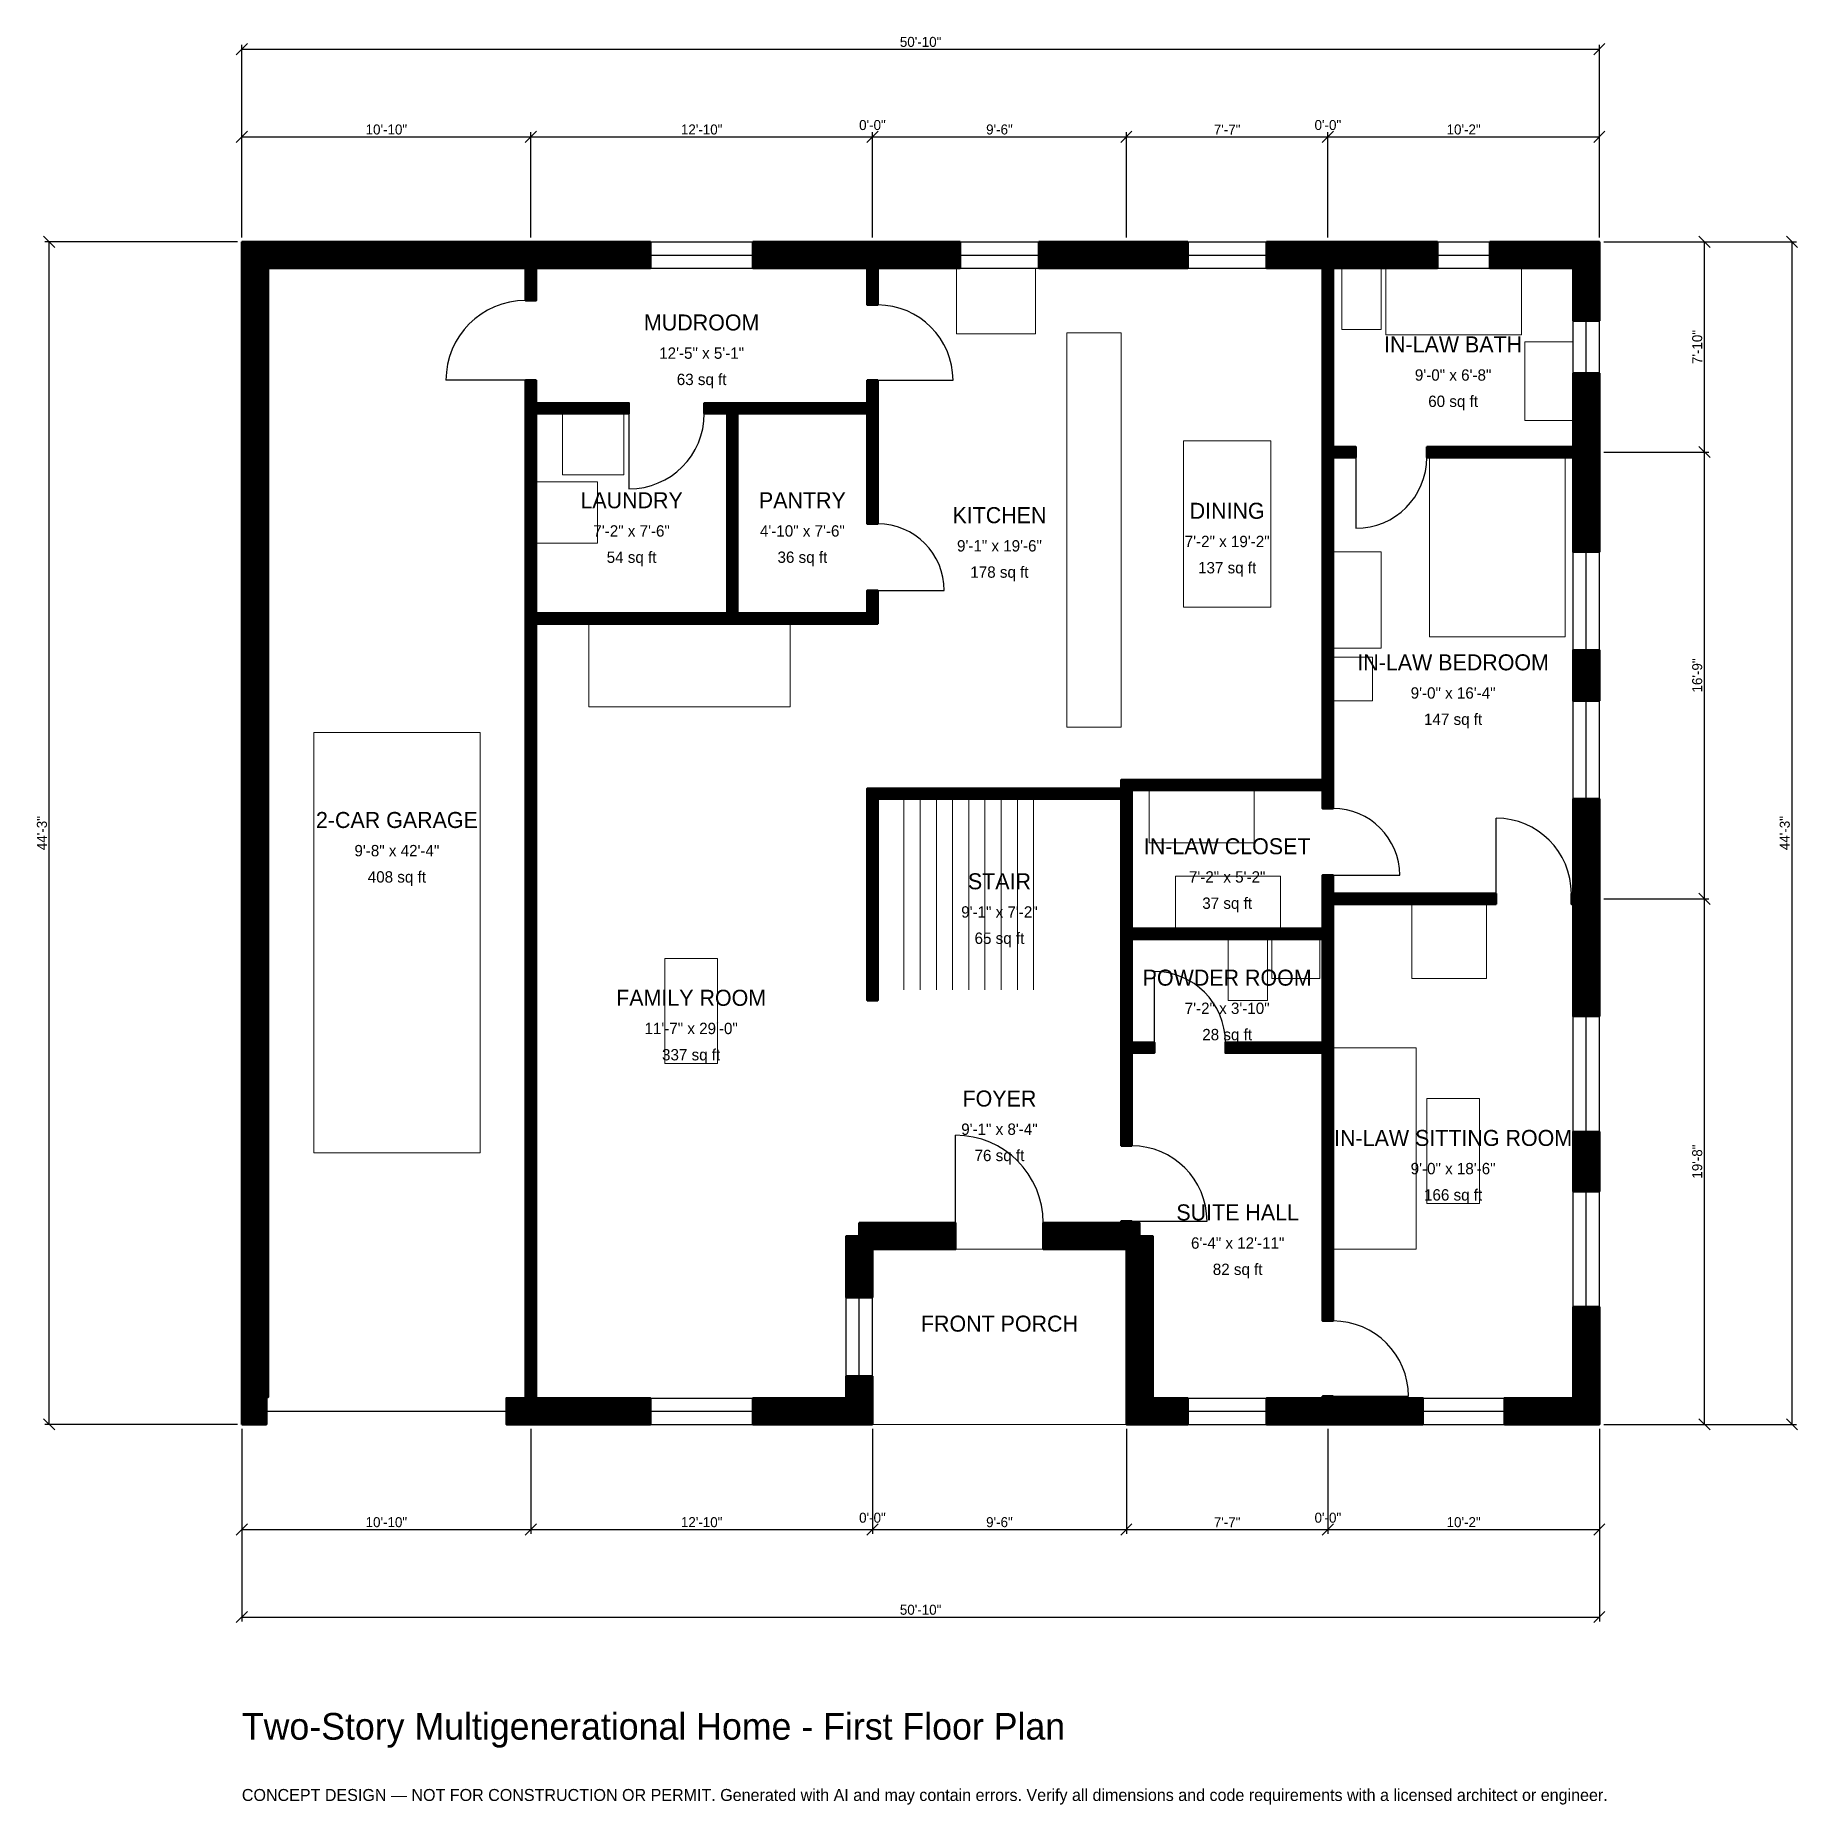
# Model space of a CAD drawing. Header units: inches. Extents: x -93 to 699, y -171 to 624.
import ezdxf
from ezdxf.enums import TextEntityAlignment as Align

# ---------------------------------------------------------------- set-up
doc = ezdxf.new("R2010")
doc.units = ezdxf.units.IN
doc.header["$MEASUREMENT"] = 0
doc.linetypes.add('DASHED', pattern=[0.6, 0.5, -0.1])
for name, color, linetype, lineweight in [('A-ANNO-DIMS', 1, 'Continuous', 13), ('A-ANNO-TEXT', 7, 'Continuous', 18), ('A-AREA-IDEN', 7, 'Continuous', 18), ('A-DOOR', 2, 'Continuous', 25), ('A-FLOR-FIXT', 9, 'Continuous', 13), ('A-FLOR-STRS', 3, 'Continuous', 18), ('A-FURN', 9, 'Continuous', 13), ('A-GLAZ', 4, 'Continuous', 25), ('A-SITE-PAVE', 8, 'Continuous', 13), ('A-WALL', 7, 'Continuous', 50), ('A-WALL-PATT', 8, 'Continuous', 13)]:
    doc.layers.add(name, color=color, linetype=linetype, lineweight=lineweight)
doc.dimstyles.new('PLAN', dxfattribs={"dimtxt": 4.5, "dimasz": 3, "dimexe": 2, "dimexo": 2, "dimgap": 1, "dimtad": 1, "dimdec": 0, "dimlunit": 4, "dimtsz": 2.5, "dimcen": 2.5, "dimclrd": 1, "dimclre": 1, "dimazin": 3, "dimtfac": 1, "dimtmove": 0, "dimatfit": 3})

msp = doc.modelspace()

# ---------------------------------------------------------------- hatches: boundary and pattern name
at = {"layer": 'A-WALL-PATT'}
h = msp.add_hatch(dxfattribs=at)
h.set_pattern_fill('ANSI31', color=8, scale=0.8)
h.paths.add_polyline_path([(485.8268, 0), (485.8268, 0), (482.2835, 0), (460.6299, 0), (460.6299, 11.811), (482.2835, 11.811), (485.8268, 11.811), (485.8268, 12.5984), (490.5512, 12.5984), (490.5512, 11.811), (494.0945, 11.811), (530.9055, 11.811), (530.9055, 0), (494.0945, 0), (490.5512, 0), (490.5512, 0), (485.8268, 0)])
h.paths.add_polyline_path([(409.4488, 0), (409.4488, 0), (397.6378, 0), (397.6378, 0), (397.6378, 0), (397.6378, 11.811), (397.6378, 11.811), (397.6378, 76.378), (397.6378, 76.378), (397.6378, 78.7401), (395.2756, 78.7401), (395.2756, 78.7402), (360.2362, 78.7402), (360.2362, 90.5512), (395.2756, 90.5512), (395.2756, 91.3386), (400, 91.3386), (400, 90.5512), (403.5433, 90.5512), (403.5433, 84.6457), (409.4488, 84.6457), (409.4488, 11.811), (425.1968, 11.811), (425.1968, 0), (409.4488, 0)])
h.paths.add_polyline_path([(283.4646, 78.7402), (283.4646, 57.0866), (271.6535, 57.0866), (271.6535, 84.6457), (277.5591, 84.6457), (277.5591, 90.5512), (320.8661, 90.5512), (320.8661, 78.7402), (283.4646, 78.7402)])
h.paths.add_polyline_path([(283.4646, 11.811), (283.4646, 11.811), (283.4646, 0), (283.4646, 0), (283.4646, 0), (283.4646, 0), (271.6535, 0), (271.6535, 0), (229.7244, 0), (229.7244, 11.811), (271.6535, 11.811), (271.6535, 21.6535), (283.4646, 21.6535), (283.4646, 11.811)])
h.paths.add_polyline_path([(135.8268, 0), (132.2835, 0), (132.2835, 0), (127.5591, 0), (127.5591, 0), (124.0157, 0), (118.8976, 0), (118.8976, 11.811), (124.0157, 11.811), (127.5591, 11.811), (127.5591, 359.8425), (127.5591, 364.5669), (127.5591, 454.3307), (127.5591, 459.0551), (127.5591, 469.2913), (132.2835, 469.2913), (132.2835, 459.0551), (174.0157, 459.0551), (174.0157, 454.3307), (132.2835, 454.3307), (132.2835, 364.5669), (218.1102, 364.5669), (218.1102, 454.3307), (207.874, 454.3307), (207.874, 459.0551), (218.1102, 459.0551), (222.8346, 459.0551), (281.1024, 459.0551), (281.1024, 469.2913), (285.8268, 469.2913), (285.8268, 459.0551), (285.8268, 454.3307), (285.8268, 404.7244), (281.1024, 404.7244), (281.1024, 454.3307), (222.8346, 454.3307), (222.8346, 364.5669), (281.1024, 364.5669), (281.1024, 374.8031), (285.8268, 374.8031), (285.8268, 364.5669), (285.8268, 359.8425), (281.1024, 359.8425), (222.8346, 359.8425), (218.1102, 359.8425), (132.2835, 359.8425), (132.2835, 11.811), (135.8268, 11.811), (183.6614, 11.811), (183.6614, 0), (135.8268, 0)])
h.paths.add_polyline_path([(0, 0), (0, 0), (0, 0), (0, 0), (0, 0), (0, 11.811), (0, 11.811), (0, 519.685), (0, 519.685), (0, 531.4961), (0, 531.4961), (0, 531.4961), (11.811, 531.4961), (11.811, 531.4961), (124.0157, 531.4961), (127.5591, 531.4961), (127.5591, 531.4961), (132.2835, 531.4961), (132.2835, 531.4961), (135.8268, 531.4961), (183.6614, 531.4961), (183.6614, 519.685), (135.8268, 519.685), (132.2835, 519.685), (132.2835, 505.1181), (127.5591, 505.1181), (127.5591, 519.685), (124.0157, 519.685), (11.811, 519.685), (11.811, 12.2047), (11.0236, 12.2047), (11.0236, 0), (0, 0)])
h.paths.add_polyline_path([(277.5591, 531.4961), (281.1024, 531.4961), (281.1024, 531.4961), (285.8268, 531.4961), (285.8268, 531.4961), (289.3701, 531.4961), (322.8346, 531.4961), (322.8346, 519.685), (289.3701, 519.685), (285.8268, 519.685), (285.8268, 503.1496), (281.1024, 503.1496), (281.1024, 519.685), (277.5591, 519.685), (229.7244, 519.685), (229.7244, 531.4961), (277.5591, 531.4961)])
h.paths.add_polyline_path([(391.7323, 531.4961), (403.5433, 531.4961), (425.1968, 531.4961), (425.1968, 519.685), (403.5433, 519.685), (391.7323, 519.685), (358.2677, 519.685), (358.2677, 531.4961), (391.7323, 531.4961)])
h.paths.add_polyline_path([(482.2835, 531.4961), (485.8268, 531.4961), (485.8268, 531.4961), (490.5512, 531.4961), (490.5512, 531.4961), (494.0945, 531.4961), (537.4016, 531.4961), (537.4016, 519.685), (494.0945, 519.685), (490.5512, 519.685), (490.5512, 439.3701), (500.7874, 439.3701), (500.7874, 434.6457), (490.5512, 434.6457), (490.5512, 289.7638), (490.5512, 285.0394), (490.5512, 276.7717), (485.8268, 276.7717), (485.8268, 285.0394), (400, 285.0394), (400, 281.1024), (400, 222.8346), (485.8268, 222.8346), (485.8268, 233.8583), (485.8268, 238.5827), (485.8268, 246.8504), (490.5512, 246.8504), (490.5512, 238.5827), (563.7795, 238.5827), (563.7795, 233.8583), (490.5512, 233.8583), (490.5512, 222.8346), (490.5512, 218.1102), (490.5512, 171.6535), (490.5512, 166.9291), (490.5512, 46.4567), (485.8268, 46.4567), (485.8268, 166.9291), (442.126, 166.9291), (442.126, 171.6535), (485.8268, 171.6535), (485.8268, 218.1102), (400, 218.1102), (400, 195.2756), (400, 190.5512), (400, 171.6535), (410.2362, 171.6535), (410.2362, 166.9291), (400, 166.9291), (400, 125.1969), (395.2756, 125.1969), (395.2756, 166.9291), (395.2756, 171.6535), (395.2756, 190.5512), (395.2756, 195.2756), (395.2756, 218.1102), (395.2756, 222.8346), (395.2756, 281.1024), (285.8268, 281.1024), (285.8268, 190.5512), (281.1024, 190.5512), (281.1024, 285.8268), (281.1024, 285.8268), (285.8268, 285.8268), (395.2756, 285.8268), (395.2756, 289.7638), (400, 289.7638), (485.8268, 289.7638), (485.8268, 434.6457), (485.8268, 439.3701), (485.8268, 519.685), (482.2835, 519.685), (460.6299, 519.685), (460.6299, 531.4961), (482.2835, 531.4961)])
h.paths.add_polyline_path([(598.4252, 531.4961), (598.4252, 531.4961), (610.2362, 531.4961), (610.2362, 531.4961), (610.2363, 531.4961), (610.2363, 519.685), (610.2362, 519.685), (610.2362, 496.063), (598.4252, 496.063), (598.4252, 519.685), (561.0236, 519.685), (561.0236, 531.4961), (598.4252, 531.4961)])
h.paths.add_polyline_path([(610.2362, 442.9134), (610.2362, 439.3701), (610.2363, 439.3701), (610.2363, 434.6457), (610.2362, 434.6457), (610.2362, 431.1024), (610.2362, 392.126), (598.4252, 392.126), (598.4252, 431.1024), (598.4252, 434.6457), (532.6772, 434.6457), (532.6772, 439.3701), (598.4252, 439.3701), (598.4252, 442.9134), (598.4252, 472.4409), (610.2362, 472.4409), (610.2362, 442.9134)])
h.paths.add_polyline_path([(610.2362, 325.1969), (598.4252, 325.1969), (598.4252, 348.0315), (610.2362, 348.0315), (610.2362, 325.1969)])
h.paths.add_polyline_path([(610.2362, 242.126), (610.2362, 238.5827), (610.2363, 238.5827), (610.2363, 233.8583), (610.2362, 233.8583), (610.2362, 230.315), (610.2362, 183.4646), (598.4252, 183.4646), (598.4252, 230.315), (598.4252, 233.8583), (597.6378, 233.8583), (597.6378, 238.5827), (598.4252, 238.5827), (598.4252, 242.126), (598.4252, 281.1024), (610.2362, 281.1024), (610.2362, 242.126)])
h.paths.add_polyline_path([(610.2362, 104.7244), (598.4252, 104.7244), (598.4252, 131.4961), (610.2362, 131.4961), (610.2362, 104.7244)])
h.paths.add_polyline_path([(610.2362, 11.811), (610.2363, 11.811), (610.2363, 0), (610.2362, 0), (610.2362, 0), (598.4252, 0), (598.4252, 0), (567.5197, 0), (567.5197, 11.811), (598.4252, 11.811), (598.4252, 52.7559), (610.2362, 52.7559), (610.2362, 11.811)])

# ---------------------------------------------------------------- linework, layer by layer
at = {"layer": 'A-DOOR'}
for p, q in [((127.5591, 469.2913), (91.7323, 469.2913)), ((285.8268, 469.2913), (319.685, 469.2913)), ((174.0157, 454.3307), (174.0157, 420.4724)), ((500.7874, 434.6457), (500.7874, 402.7559)), ((285.8268, 374.8031), (315.748, 374.8031)), ((563.7795, 238.5827), (563.7795, 272.4409)), ((490.5512, 246.8504), (520.4724, 246.8504)), ((410.2362, 171.6535), (410.2362, 203.5433)), ((320.8661, 90.5512), (320.8661, 129.9213)), ((400, 91.3386), (433.8583, 91.3386)), ((490.5512, 12.5984), (524.4094, 12.5984))]:
    msp.add_line(p, q, dxfattribs=at)
at = {"layer": 'A-DOOR', "linetype": 'DASHED'}
msp.add_line((11.0236, 5.9055), (118.8976, 5.9055), dxfattribs=at)
at = {"layer": 'A-DOOR'}
for centre, radius, start, end in [((127.5591, 469.2913), 35.8268, 90, 180), ((285.8268, 469.2913), 33.8583, 0, 90), ((174.0157, 454.3307), 33.8583, 270, 360), ((500.7874, 434.6457), 31.8898, 270, 360), ((285.8268, 374.8031), 29.9213, 0, 90), ((490.5512, 246.8504), 29.9213, 0, 90), ((563.7795, 238.5827), 33.8583, 0, 90), ((410.2362, 171.6535), 31.8898, 0, 90), ((320.8661, 90.5512), 39.3701, 0, 90), ((400, 91.3386), 33.8583, 0, 90), ((490.5512, 12.5984), 33.8583, 0, 90)]:
    msp.add_arc(centre, radius, start, end, dxfattribs=at)
at = {"layer": 'A-FLOR-FIXT'}
for points in [[(494.4882, 492.126), (512.2047, 492.126), (512.2047, 519.685), (494.4882, 519.685)], [(514.1732, 489.7638), (575.1968, 489.7638), (575.1968, 519.685), (514.1732, 519.685)], [(370.8661, 313.3858), (395.2756, 313.3858), (395.2756, 490.5512), (370.8661, 490.5512)], [(576.7717, 451.1811), (598.4252, 451.1811), (598.4252, 486.6142), (576.7717, 486.6142)], [(443.3071, 190.5512), (461.0236, 190.5512), (461.0236, 218.1102), (443.3071, 218.1102)], [(462.9921, 200.3937), (484.6457, 200.3937), (484.6457, 218.1102), (462.9921, 218.1102)]]:
    msp.add_lwpolyline(points, close=True, dxfattribs=at)
at = {"layer": 'A-FLOR-STRS'}
for p, q in [((297.6378, 195.2756), (297.6378, 281.1024)), ((304.9213, 195.2756), (304.9213, 281.1024)), ((312.2047, 195.2756), (312.2047, 281.1024)), ((319.4882, 195.2756), (319.4882, 281.1024)), ((326.7717, 195.2756), (326.7717, 281.1024)), ((334.0551, 195.2756), (334.0551, 281.1024)), ((341.3386, 195.2756), (341.3386, 281.1024)), ((348.622, 195.2756), (348.622, 281.1024)), ((355.9055, 195.2756), (355.9055, 281.1024))]:
    msp.add_line(p, q, dxfattribs=at)
at = {"layer": 'A-FURN'}
for points in [[(321.2598, 490.1575), (356.6929, 490.1575), (356.6929, 519.685), (321.2598, 519.685)], [(144.0945, 426.7717), (171.6535, 426.7717), (171.6535, 454.3307), (144.0945, 454.3307)], [(423.2283, 367.3228), (462.5984, 367.3228), (462.5984, 442.126), (423.2283, 442.126)], [(533.8583, 353.937), (594.8819, 353.937), (594.8819, 434.6457), (533.8583, 434.6457)], [(132.2835, 396.063), (159.8425, 396.063), (159.8425, 423.622), (132.2835, 423.622)], [(490.5512, 348.8189), (512.2047, 348.8189), (512.2047, 392.126), (490.5512, 392.126)], [(155.9055, 322.4409), (246.4567, 322.4409), (246.4567, 359.8425), (155.9055, 359.8425)], [(490.5512, 325.1969), (508.2677, 325.1969), (508.2677, 344.8819), (490.5512, 344.8819)], [(32.2835, 122.0472), (107.0866, 122.0472), (107.0866, 311.0236), (32.2835, 311.0236)], [(407.874, 261.4173), (455.1181, 261.4173), (455.1181, 285.0394), (407.874, 285.0394)], [(419.685, 222.8346), (466.9291, 222.8346), (466.9291, 246.4567), (419.685, 246.4567)], [(525.9843, 200.3937), (559.4488, 200.3937), (559.4488, 233.8583), (525.9843, 233.8583)], [(190.1575, 162.2047), (213.7795, 162.2047), (213.7795, 209.4488), (190.1575, 209.4488)], [(490.5512, 78.7402), (527.9528, 78.7402), (527.9528, 169.2913), (490.5512, 169.2913)], [(532.6772, 99.2126), (556.2992, 99.2126), (556.2992, 146.4567), (532.6772, 146.4567)]]:
    msp.add_lwpolyline(points, close=True, dxfattribs=at)
at = {"layer": 'A-GLAZ'}
for p, q in [((183.6614, 531.4961), (229.7244, 531.4961)), ((183.6614, 525.5906), (229.7244, 525.5906)), ((322.8346, 531.4961), (358.2677, 531.4961)), ((322.8346, 525.5906), (358.2677, 525.5906)), ((425.1968, 531.4961), (460.6299, 531.4961)), ((425.1968, 525.5906), (460.6299, 525.5906)), ((537.4016, 531.4961), (561.0236, 531.4961)), ((537.4016, 525.5906), (561.0236, 525.5906)), ((183.6614, 519.685), (229.7244, 519.685)), ((322.8346, 519.685), (358.2677, 519.685)), ((425.1968, 519.685), (460.6299, 519.685)), ((537.4016, 519.685), (561.0236, 519.685)), ((598.4252, 472.4409), (598.4252, 496.063)), ((604.3307, 472.4409), (604.3307, 496.063)), ((610.2362, 472.4409), (610.2362, 496.063)), ((598.4252, 348.0315), (598.4252, 392.126)), ((604.3307, 348.0315), (604.3307, 392.126)), ((610.2362, 348.0315), (610.2362, 392.126)), ((598.4252, 281.1024), (598.4252, 325.1969)), ((604.3307, 281.1024), (604.3307, 325.1969)), ((610.2362, 281.1024), (610.2362, 325.1969)), ((598.4252, 131.4961), (598.4252, 183.4646)), ((604.3307, 131.4961), (604.3307, 183.4646)), ((610.2362, 131.4961), (610.2362, 183.4646)), ((598.4252, 52.7559), (598.4252, 104.7244)), ((604.3307, 52.7559), (604.3307, 104.7244)), ((610.2362, 52.7559), (610.2362, 104.7244)), ((271.6535, 21.6535), (271.6535, 57.0866)), ((277.5591, 21.6535), (277.5591, 57.0866)), ((283.4646, 21.6535), (283.4646, 57.0866)), ((183.6614, 11.811), (229.7244, 11.811)), ((425.1968, 11.811), (460.6299, 11.811)), ((530.9055, 11.811), (567.5197, 11.811)), ((183.6614, 5.9055), (229.7244, 5.9055)), ((183.6614, 0), (229.7244, 0)), ((425.1968, 5.9055), (460.6299, 5.9055)), ((425.1968, 0), (460.6299, 0)), ((530.9055, 5.9055), (567.5197, 5.9055)), ((530.9055, 0), (567.5197, 0))]:
    msp.add_line(p, q, dxfattribs=at)
at = {"layer": 'A-SITE-PAVE', "linetype": 'DASHED'}
msp.add_lwpolyline([(283.4646, 0), (397.6378, 0), (397.6378, 78.7402), (283.4646, 78.7402)], close=True, dxfattribs=at)
at = {"layer": 'A-WALL'}
for points in [[(0, 0), (0, 0), (0, 0), (0, 0), (0, 0), (0, 11.811), (0, 11.811), (0, 519.685), (0, 519.685), (0, 531.4961), (0, 531.4961), (0, 531.4961), (11.811, 531.4961), (11.811, 531.4961), (124.0157, 531.4961), (127.5591, 531.4961), (127.5591, 531.4961), (132.2835, 531.4961), (132.2835, 531.4961), (135.8268, 531.4961), (183.6614, 531.4961), (183.6614, 519.685), (135.8268, 519.685), (132.2835, 519.685), (132.2835, 505.1181), (127.5591, 505.1181), (127.5591, 519.685), (124.0157, 519.685), (11.811, 519.685), (11.811, 12.2047), (11.0236, 12.2047), (11.0236, 0), (0, 0)], [(277.5591, 531.4961), (281.1024, 531.4961), (281.1024, 531.4961), (285.8268, 531.4961), (285.8268, 531.4961), (289.3701, 531.4961), (322.8346, 531.4961), (322.8346, 519.685), (289.3701, 519.685), (285.8268, 519.685), (285.8268, 503.1496), (281.1024, 503.1496), (281.1024, 519.685), (277.5591, 519.685), (229.7244, 519.685), (229.7244, 531.4961), (277.5591, 531.4961)], [(482.2835, 531.4961), (485.8268, 531.4961), (485.8268, 531.4961), (490.5512, 531.4961), (490.5512, 531.4961), (494.0945, 531.4961), (537.4016, 531.4961), (537.4016, 519.685), (494.0945, 519.685), (490.5512, 519.685), (490.5512, 439.3701), (500.7874, 439.3701), (500.7874, 434.6457), (490.5512, 434.6457), (490.5512, 289.7638), (490.5512, 285.0394), (490.5512, 276.7717), (485.8268, 276.7717), (485.8268, 285.0394), (400, 285.0394), (400, 281.1024), (400, 222.8346), (485.8268, 222.8346), (485.8268, 233.8583), (485.8268, 238.5827), (485.8268, 246.8504), (490.5512, 246.8504), (490.5512, 238.5827), (563.7795, 238.5827), (563.7795, 233.8583), (490.5512, 233.8583), (490.5512, 222.8346), (490.5512, 218.1102), (490.5512, 171.6535), (490.5512, 166.9291), (490.5512, 46.4567), (485.8268, 46.4567), (485.8268, 166.9291), (442.126, 166.9291), (442.126, 171.6535), (485.8268, 171.6535), (485.8268, 218.1102), (400, 218.1102), (400, 195.2756), (400, 190.5512), (400, 171.6535), (410.2362, 171.6535), (410.2362, 166.9291), (400, 166.9291), (400, 125.1969), (395.2756, 125.1969), (395.2756, 166.9291), (395.2756, 171.6535), (395.2756, 190.5512), (395.2756, 195.2756), (395.2756, 218.1102), (395.2756, 222.8346), (395.2756, 281.1024), (285.8268, 281.1024), (285.8268, 190.5512), (281.1024, 190.5512), (281.1024, 285.8268), (281.1024, 285.8268), (285.8268, 285.8268), (395.2756, 285.8268), (395.2756, 289.7638), (400, 289.7638), (485.8268, 289.7638), (485.8268, 434.6457), (485.8268, 439.3701), (485.8268, 519.685), (482.2835, 519.685), (460.6299, 519.685), (460.6299, 531.4961), (482.2835, 531.4961)], [(391.7323, 531.4961), (403.5433, 531.4961), (425.1968, 531.4961), (425.1968, 519.685), (403.5433, 519.685), (391.7323, 519.685), (358.2677, 519.685), (358.2677, 531.4961), (391.7323, 531.4961)], [(598.4252, 531.4961), (598.4252, 531.4961), (610.2362, 531.4961), (610.2362, 531.4961), (610.2363, 531.4961), (610.2363, 519.685), (610.2362, 519.685), (610.2362, 496.063), (598.4252, 496.063), (598.4252, 519.685), (561.0236, 519.685), (561.0236, 531.4961), (598.4252, 531.4961)], [(135.8268, 0), (132.2835, 0), (132.2835, 0), (127.5591, 0), (127.5591, 0), (124.0157, 0), (118.8976, 0), (118.8976, 11.811), (124.0157, 11.811), (127.5591, 11.811), (127.5591, 359.8425), (127.5591, 364.5669), (127.5591, 454.3307), (127.5591, 459.0551), (127.5591, 469.2913), (132.2835, 469.2913), (132.2835, 459.0551), (174.0157, 459.0551), (174.0157, 454.3307), (132.2835, 454.3307), (132.2835, 364.5669), (218.1102, 364.5669), (218.1102, 454.3307), (207.874, 454.3307), (207.874, 459.0551), (218.1102, 459.0551), (222.8346, 459.0551), (281.1024, 459.0551), (281.1024, 469.2913), (285.8268, 469.2913), (285.8268, 459.0551), (285.8268, 454.3307), (285.8268, 404.7244), (281.1024, 404.7244), (281.1024, 454.3307), (222.8346, 454.3307), (222.8346, 364.5669), (281.1024, 364.5669), (281.1024, 374.8031), (285.8268, 374.8031), (285.8268, 364.5669), (285.8268, 359.8425), (281.1024, 359.8425), (222.8346, 359.8425), (218.1102, 359.8425), (132.2835, 359.8425), (132.2835, 11.811), (135.8268, 11.811), (183.6614, 11.811), (183.6614, 0), (135.8268, 0)], [(610.2362, 442.9134), (610.2362, 439.3701), (610.2363, 439.3701), (610.2363, 434.6457), (610.2362, 434.6457), (610.2362, 431.1024), (610.2362, 392.126), (598.4252, 392.126), (598.4252, 431.1024), (598.4252, 434.6457), (532.6772, 434.6457), (532.6772, 439.3701), (598.4252, 439.3701), (598.4252, 442.9134), (598.4252, 472.4409), (610.2362, 472.4409), (610.2362, 442.9134)], [(610.2362, 325.1969), (598.4252, 325.1969), (598.4252, 348.0315), (610.2362, 348.0315), (610.2362, 325.1969)], [(610.2362, 242.126), (610.2362, 238.5827), (610.2363, 238.5827), (610.2363, 233.8583), (610.2362, 233.8583), (610.2362, 230.315), (610.2362, 183.4646), (598.4252, 183.4646), (598.4252, 230.315), (598.4252, 233.8583), (597.6378, 233.8583), (597.6378, 238.5827), (598.4252, 238.5827), (598.4252, 242.126), (598.4252, 281.1024), (610.2362, 281.1024), (610.2362, 242.126)], [(610.2362, 104.7244), (598.4252, 104.7244), (598.4252, 131.4961), (610.2362, 131.4961), (610.2362, 104.7244)], [(283.4646, 78.7402), (283.4646, 57.0866), (271.6535, 57.0866), (271.6535, 84.6457), (277.5591, 84.6457), (277.5591, 90.5512), (320.8661, 90.5512), (320.8661, 78.7402), (283.4646, 78.7402)], [(409.4488, 0), (409.4488, 0), (397.6378, 0), (397.6378, 0), (397.6378, 0), (397.6378, 11.811), (397.6378, 11.811), (397.6378, 76.378), (397.6378, 76.378), (397.6378, 78.7401), (395.2756, 78.7401), (395.2756, 78.7402), (360.2362, 78.7402), (360.2362, 90.5512), (395.2756, 90.5512), (395.2756, 91.3386), (400, 91.3386), (400, 90.5512), (403.5433, 90.5512), (403.5433, 84.6457), (409.4488, 84.6457), (409.4488, 11.811), (425.1968, 11.811), (425.1968, 0), (409.4488, 0)], [(610.2362, 11.811), (610.2363, 11.811), (610.2363, 0), (610.2362, 0), (610.2362, 0), (598.4252, 0), (598.4252, 0), (567.5197, 0), (567.5197, 11.811), (598.4252, 11.811), (598.4252, 52.7559), (610.2362, 52.7559), (610.2362, 11.811)], [(283.4646, 11.811), (283.4646, 11.811), (283.4646, 0), (283.4646, 0), (283.4646, 0), (283.4646, 0), (271.6535, 0), (271.6535, 0), (229.7244, 0), (229.7244, 11.811), (271.6535, 11.811), (271.6535, 21.6535), (283.4646, 21.6535), (283.4646, 11.811)], [(485.8268, 0), (485.8268, 0), (482.2835, 0), (460.6299, 0), (460.6299, 11.811), (482.2835, 11.811), (485.8268, 11.811), (485.8268, 12.5984), (490.5512, 12.5984), (490.5512, 11.811), (494.0945, 11.811), (530.9055, 11.811), (530.9055, 0), (494.0945, 0), (490.5512, 0), (490.5512, 0), (485.8268, 0)]]:
    msp.add_lwpolyline(points, close=True, dxfattribs=at)

# ---------------------------------------------------------------- texts
at = {"layer": 'A-ANNO-TEXT'}
for s, height, p in [('Two-Story Multigenerational Home - First Floor Plan', 12, (0, -141.7323)), ('CONCEPT DESIGN — NOT FOR CONSTRUCTION OR PERMIT. Generated with AI and may contain errors. Verify all dimensions and code requirements with a licensed architect or engineer.', 5.4, (0, -169.2913))]:
    msp.add_text(s, height=height, dxfattribs=at).set_placement(p)
at = {"layer": 'A-AREA-IDEN'}
for s, height, p in [('MUDROOM', 7.2, (206.6929, 495.2756)), ('IN-LAW BATH', 7.2, (544.4882, 485.4331)), ('12\'-5" x 5\'-1"', 5.1, (206.6929, 481.4961)), ('63 sq ft', 5.1, (206.6929, 469.685)), ('9\'-0" x 6\'-8"', 5.1, (544.4882, 471.6535)), ('60 sq ft', 5.1, (544.4882, 459.8425)), ('LAUNDRY', 7.2, (175.1969, 415.3543)), ('PANTRY', 7.2, (251.9685, 415.3543)), ('DINING', 7.2, (442.9134, 410.6299)), ('KITCHEN', 7.2, (340.5512, 408.6614)), ('7\'-2" x 7\'-6"', 5.1, (175.1969, 401.5748)), ('4\'-10" x 7\'-6"', 5.1, (251.9685, 401.5748)), ('7\'-2" x 19\'-2"', 5.1, (442.9134, 396.8504)), ('54 sq ft', 5.1, (175.1969, 389.7638)), ('36 sq ft', 5.1, (251.9685, 389.7638)), ('9\'-1" x 19\'-6"', 5.1, (340.5512, 394.8819)), ('178 sq ft', 5.1, (340.5512, 383.0709)), ('137 sq ft', 5.1, (442.9134, 385.0394)), ('IN-LAW BEDROOM', 7.2, (544.4882, 342.5197)), ('9\'-0" x 16\'-4"', 5.1, (544.4882, 328.7402)), ('147 sq ft', 5.1, (544.4882, 316.9291)), ('2-CAR GARAGE', 7.2, (69.685, 271.6535)), ('IN-LAW CLOSET', 7.2, (442.9134, 259.8425)), ('9\'-8" x 42\'-4"', 5.1, (69.685, 257.874)), ('408 sq ft', 5.1, (69.685, 246.063)), ('STAIR', 7.2, (340.5512, 244.0945)), ('7\'-2" x 5\'-2"', 5.1, (442.9134, 246.063)), ('9\'-1" x 7\'-2"', 5.1, (340.5512, 230.315)), ('37 sq ft', 5.1, (442.9134, 234.252)), ('65 sq ft', 5.1, (340.5512, 218.5039)), ('POWDER ROOM', 7.2, (442.9134, 200.7874)), ('FAMILY ROOM', 7.2, (201.9685, 191.7323)), ('7\'-2" x 3\'-10"', 5.1, (442.9134, 187.0079)), ('11\'-7" x 29\'-0"', 5.1, (201.9685, 177.9528)), ('28 sq ft', 5.1, (442.9134, 175.1969)), ('337 sq ft', 5.1, (201.9685, 166.1417)), ('FOYER', 7.2, (340.5512, 146.4567)), ('9\'-1" x 8\'-4"', 5.1, (340.5512, 132.6772)), ('IN-LAW SITTING ROOM', 7.2, (544.4882, 128.7402)), ('76 sq ft', 5.1, (340.5512, 120.8661)), ('9\'-0" x 18\'-6"', 5.1, (544.4882, 114.9606)), ('166 sq ft', 5.1, (544.4882, 103.1496)), ('SUITE HALL', 7.2, (447.6378, 95.2756)), ('6\'-4" x 12\'-11"', 5.1, (447.6378, 81.4961)), ('82 sq ft', 5.1, (447.6378, 69.685)), ('FRONT PORCH', 7.2, (340.5512, 45.2756))]:
    msp.add_text(s, height=height, dxfattribs=at).set_placement(p, align=Align.MIDDLE_CENTER)

# ---------------------------------------------------------------- dimensions: what is measured, and where the dimension line sits
at = {"layer": 'A-ANNO-DIMS'}
for base, p1, p2, text in [((0, 618.1102), (0, 531.4961), (610.2362, 531.4961), '50\'-10"'), ((0, 578.7402), (0, 531.4961), (129.9213, 531.4961), '10\'-10"'), ((129.9213, 578.7402), (129.9213, 531.4961), (283.4646, 531.4961), '12\'-10"'), ((283.4646, 578.7402), (283.4646, 531.4961), (283.4646, 531.4961), '0\'-0"'), ((283.4646, 578.7402), (283.4646, 531.4961), (397.6378, 531.4961), '9\'-6"'), ((397.6378, 578.7402), (397.6378, 531.4961), (488.189, 531.4961), '7\'-7"'), ((488.189, 578.7402), (488.189, 531.4961), (488.189, 531.4961), '0\'-0"'), ((488.189, 578.7402), (488.189, 531.4961), (610.2362, 531.4961), '10\'-2"'), ((0, -47.2441), (0, 0), (129.9213, 0), '10\'-10"'), ((0, -86.6142), (0, 0), (610.2362, 0), '50\'-10"'), ((129.9213, -47.2441), (129.9213, 0), (283.4646, 0), '12\'-10"'), ((283.4646, -47.2441), (283.4646, 0), (283.4646, 0), '0\'-0"'), ((283.4646, -47.2441), (283.4646, 0), (397.6378, 0), '9\'-6"'), ((397.6378, -47.2441), (397.6378, 0), (488.189, 0), '7\'-7"'), ((488.189, -47.2441), (488.189, 0), (488.189, 0), '0\'-0"'), ((488.189, -47.2441), (488.189, 0), (610.2362, 0), '10\'-2"')]:
    msp.add_linear_dim(base=base, p1=p1, p2=p2, text=text, dimstyle='PLAN', dxfattribs=at).render()
for base, p1, p2, text in [((-86.6142, 0), (0, 0), (0, 531.4961), '44\'-3"'), ((657.4803, 437.0079), (610.2362, 437.0079), (610.2362, 531.4961), '7\'-10"'), ((696.8504, 0), (610.2362, 0), (610.2362, 531.4961), '44\'-3"'), ((657.4803, 236.2205), (610.2362, 236.2205), (610.2362, 437.0079), '16\'-9"'), ((657.4803, 0), (610.2362, 0), (610.2362, 236.2205), '19\'-8"')]:
    msp.add_linear_dim(base=base, p1=p1, p2=p2, angle=90, text=text, dimstyle='PLAN', dxfattribs=at).render()

doc.saveas('drawing.dxf')
